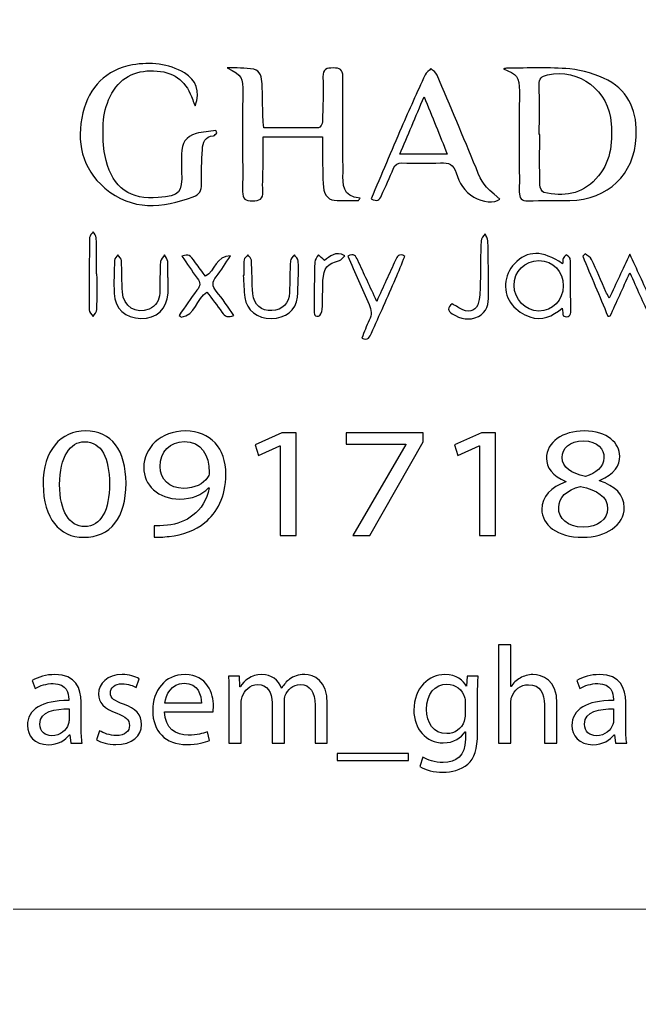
# Model space of a CAD drawing. Header units: millimetres. Extents: x -576 to 618, y 160 to 343.
# Drawn here: x 269.22 to 282.57, y 261.28 to 282.68 of the extents above; entities that cross this region are included whole.
import ezdxf

# ---------------------------------------------------------------- set-up
doc = ezdxf.new("R2010")
doc.units = ezdxf.units.MM
doc.header["$MEASUREMENT"] = 0
doc.layers.add('Layer 1', color=7, linetype='Continuous')

msp = doc.modelspace()

# ---------------------------------------------------------------- linework, layer by layer
at = {"layer": 'Layer 1', "color": 250, "lineweight": 18}
for points in [[(262.3217, 303.3001), (262.3217, 303.3001), (296.1517, 303.3001), (296.1517, 303.3001), (297.7957, 303.3001), (299.1367, 301.9591), (299.1367, 300.3151), (299.1367, 300.3151), (299.1367, 266.4851), (299.1367, 266.4851), (299.1367, 264.8411), (297.7957, 263.5001), (296.1517, 263.5001), (296.1517, 263.5001), (262.3217, 263.5001), (262.3217, 263.5001), (260.6777, 263.5001), (259.3367, 264.8411), (259.3367, 266.4851), (259.3367, 266.4851), (259.3367, 300.3151), (259.3367, 300.3151), (259.3367, 301.9591), (260.6777, 303.3001), (262.3217, 303.3001)], [(262.3217, 263.5001), (262.3217, 263.5001), (296.1517, 263.5001), (296.1517, 263.5001), (297.7957, 263.5001), (299.1367, 262.1591), (299.1367, 260.5151), (299.1367, 260.5151), (299.1367, 226.6851), (299.1367, 226.6851), (299.1367, 225.0411), (297.7957, 223.7001), (296.1517, 223.7001), (296.1517, 223.7001), (262.3217, 223.7001), (262.3217, 223.7001), (260.6777, 223.7001), (259.3367, 225.0411), (259.3367, 226.6851), (259.3367, 226.6851), (259.3367, 260.5151), (259.3367, 260.5151), (259.3367, 262.1591), (260.6777, 263.5001), (262.3217, 263.5001)]]:
    msp.add_open_spline(points, degree=3, knots=[0, 0, 0, 0, 0.125, 0.125, 0.125, 0.25, 0.25, 0.25, 0.375, 0.375, 0.375, 0.5, 0.5, 0.5, 0.625, 0.625, 0.625, 0.75, 0.75, 0.75, 0.875, 0.875, 0.875, 1, 1, 1, 1], dxfattribs=at)
at = {"layer": 'Layer 1', "color": 230}
for points, knots in [([(272.998, 280.8265), (272.9802, 280.87), (272.9593, 280.9121), (272.9449, 280.9566), (272.8239, 281.3286), (272.5755, 281.5452), (272.1805, 281.5773), (271.7618, 281.6116), (271.4192, 281.4771), (271.2039, 281.1002), (270.9911, 280.7283), (270.9954, 280.3196), (271.0305, 279.9099), (271.0383, 279.8203), (271.0613, 279.7317), (271.0822, 279.644), (271.2174, 279.0684), (271.6126, 278.7875), (272.2026, 278.8465), (272.6778, 278.8946), (272.7172, 278.9389), (272.7072, 279.4122), (272.7047, 279.5367), (272.7028, 279.6616), (272.7044, 279.786), (272.7066, 280.0269), (272.7958, 280.1642), (273.0211, 280.2287), (273.158, 280.2678), (273.3044, 280.2733), (273.4463, 280.2939), (273.4529, 280.2768), (273.4594, 280.2602), (273.466, 280.2431), (273.442, 280.2222), (273.4195, 280.1851), (273.3933, 280.1826), (273.2111, 280.1632), (273.1606, 280.0366), (273.153, 279.8852), (273.1406, 279.6365), (273.13, 279.3869), (273.1353, 279.1376), (273.1381, 278.9966), (273.086, 278.9158), (272.958, 278.8674), (272.2912, 278.6141), (271.6332, 278.5564), (271.0526, 279.0524), (270.5524, 279.4802), (270.4298, 280.0547), (270.5812, 280.6756), (270.7172, 281.2321), (271.0716, 281.6081), (271.651, 281.709), (272.0355, 281.776), (272.4198, 281.7408), (272.7689, 281.5352), (273.0223, 281.3853), (273.1153, 281.138), (272.998, 280.8265)], [0, 0, 0, 0, 0.05, 0.05, 0.05, 0.1, 0.1, 0.1, 0.15, 0.15, 0.15, 0.2, 0.2, 0.2, 0.25, 0.25, 0.25, 0.3, 0.3, 0.3, 0.35, 0.35, 0.35, 0.4, 0.4, 0.4, 0.45, 0.45, 0.45, 0.5, 0.5, 0.5, 0.55, 0.55, 0.55, 0.6, 0.6, 0.6, 0.65, 0.65, 0.65, 0.7, 0.7, 0.7, 0.75, 0.75, 0.75, 0.8, 0.8, 0.8, 0.85, 0.85, 0.85, 0.9, 0.9, 0.9, 0.95, 0.95, 0.95, 1, 1, 1, 1]), ([(276.5177, 278.7875), (276.3436, 278.7875), (276.1686, 278.776), (275.996, 278.7913), (275.8466, 278.8043), (275.7627, 278.9345), (275.7542, 279.1517), (275.7436, 279.4234), (275.7455, 279.6958), (275.7427, 279.9682), (275.7421, 280.029), (275.7427, 280.0899), (275.7427, 280.1601), (275.7427, 280.1601), (274.4625, 280.1601), (274.4625, 280.1601), (274.4625, 279.9494), (274.4638, 279.7466), (274.4622, 279.5442), (274.4606, 279.357), (274.4457, 279.1694), (274.4563, 278.9828), (274.4659, 278.8088), (274.3861, 278.7776), (274.2335, 278.7766), (274.0831, 278.7753), (274.0185, 278.8159), (274.0204, 278.976), (274.0254, 279.4746), (274.0191, 279.9738), (274.0185, 280.4727), (274.0185, 280.6771), (274.0229, 280.8811), (274.0232, 281.0852), (274.0238, 281.4611), (274.0176, 281.4702), (273.6865, 281.6478), (273.8784, 281.639), (274.0746, 281.6518), (274.2609, 281.6147), (274.4073, 281.5853), (274.4354, 281.4312), (274.4413, 281.2977), (274.4519, 281.0596), (274.4516, 280.8215), (274.4581, 280.5835), (274.4603, 280.5108), (274.4697, 280.439), (274.4769, 280.3497), (274.8787, 280.3497), (275.2687, 280.347), (275.6584, 280.3554), (275.6884, 280.356), (275.7402, 280.4369), (275.7417, 280.4818), (275.7517, 280.8047), (275.7599, 281.1282), (275.7515, 281.4509), (275.7468, 281.6243), (275.8338, 281.6437), (275.9717, 281.6437), (276.1087, 281.6437), (276.181, 281.611), (276.1801, 281.4533), (276.1767, 280.7673), (276.1839, 280.0811), (276.1842, 279.3947), (276.1842, 279.1342), (276.1567, 278.8621), (276.5561, 278.8384), (276.5433, 278.8212), (276.5306, 278.8047), (276.5177, 278.7875)], [0, 0, 0, 0, 0.0416667, 0.0416667, 0.0416667, 0.0833333, 0.0833333, 0.0833333, 0.125, 0.125, 0.125, 0.1666667, 0.1666667, 0.1666667, 0.2083333, 0.2083333, 0.2083333, 0.25, 0.25, 0.25, 0.2916667, 0.2916667, 0.2916667, 0.3333333, 0.3333333, 0.3333333, 0.375, 0.375, 0.375, 0.4166667, 0.4166667, 0.4166667, 0.4583333, 0.4583333, 0.4583333, 0.5, 0.5, 0.5, 0.5416667, 0.5416667, 0.5416667, 0.5833333, 0.5833333, 0.5833333, 0.625, 0.625, 0.625, 0.6666667, 0.6666667, 0.6666667, 0.7083333, 0.7083333, 0.7083333, 0.75, 0.75, 0.75, 0.7916667, 0.7916667, 0.7916667, 0.8333333, 0.8333333, 0.8333333, 0.875, 0.875, 0.875, 0.9166667, 0.9166667, 0.9166667, 0.9583333, 0.9583333, 0.9583333, 1, 1, 1, 1]), ([(276.7905, 278.8221), (277.0117, 279.3426), (277.226, 279.853), (277.4457, 280.361), (277.6098, 280.7401), (277.779, 281.1173), (277.952, 281.4924), (277.9771, 281.5467), (278.0363, 281.585), (278.0797, 281.6306), (278.124, 281.5844), (278.1864, 281.546), (278.2101, 281.4908), (278.494, 280.8247), (278.7755, 280.1575), (279.0507, 279.4877), (279.1976, 279.1304), (279.1917, 279.128), (279.5636, 278.8147), (279.4529, 278.7208), (279.1923, 278.7429), (279.0039, 278.8574), (278.803, 278.9791), (278.6862, 279.1666), (278.621, 279.3804), (278.5661, 279.561), (278.4632, 279.6063), (278.2859, 279.5965), (278.0092, 279.5816), (277.7308, 279.5894), (277.4532, 279.5944), (277.3611, 279.5959), (277.3099, 279.566), (277.2741, 279.4789), (277.192, 279.2802), (277.0984, 279.0864), (277.0123, 278.8895), (276.9721, 278.7975), (276.919, 278.7492), (276.7905, 278.8221)], [0, 0, 0, 0, 0.0769231, 0.0769231, 0.0769231, 0.1538462, 0.1538462, 0.1538462, 0.2307692, 0.2307692, 0.2307692, 0.3076923, 0.3076923, 0.3076923, 0.3846154, 0.3846154, 0.3846154, 0.4615385, 0.4615385, 0.4615385, 0.5384615, 0.5384615, 0.5384615, 0.6153846, 0.6153846, 0.6153846, 0.6923077, 0.6923077, 0.6923077, 0.7692308, 0.7692308, 0.7692308, 0.8461538, 0.8461538, 0.8461538, 0.9230769, 0.9230769, 0.9230769, 1, 1, 1, 1]), ([(279.6398, 281.6248), (279.6707, 281.6304), (279.7013, 281.641), (279.7318, 281.6407), (280.1793, 281.6386), (280.6292, 281.6635), (281.0725, 281.6217), (281.3521, 281.5951), (281.6442, 281.5097), (281.8916, 281.3774), (282.3652, 281.125), (282.5293, 280.6704), (282.5022, 280.1583), (282.4582, 279.3337), (281.9, 278.8076), (281.0709, 278.7852), (280.7715, 278.7768), (280.471, 278.7876), (280.1711, 278.7786), (280.0277, 278.7745), (279.9833, 278.8348), (279.9836, 278.9686), (279.9852, 279.5518), (279.9808, 280.1349), (279.9799, 280.7178), (279.9799, 280.8594), (279.9893, 281.0008), (279.9873, 281.1424), (279.9833, 281.4466), (279.9312, 281.5134), (279.6398, 281.6248)], [0, 0, 0, 0, 0.1, 0.1, 0.1, 0.2, 0.2, 0.2, 0.3, 0.3, 0.3, 0.4, 0.4, 0.4, 0.5, 0.5, 0.5, 0.6, 0.6, 0.6, 0.7, 0.7, 0.7, 0.8, 0.8, 0.8, 0.9, 0.9, 0.9, 1, 1, 1, 1]), ([(280.4142, 280.2117), (280.4142, 280.2117), (280.4227, 280.2117), (280.4227, 280.2117), (280.4227, 279.8494), (280.4188, 279.4869), (280.4267, 279.1246), (280.4282, 279.0663), (280.4723, 278.968), (280.5131, 278.958), (280.9362, 278.8569), (281.3262, 278.9181), (281.6358, 279.2498), (281.9509, 279.587), (281.9958, 280.0073), (281.9642, 280.4407), (281.9115, 281.1646), (281.28, 281.6413), (280.5887, 281.495), (280.4607, 281.4681), (280.4082, 281.4176), (280.4114, 281.2819), (280.4202, 280.9252), (280.4142, 280.5686), (280.4142, 280.2117)], [0, 0, 0, 0, 0.125, 0.125, 0.125, 0.25, 0.25, 0.25, 0.375, 0.375, 0.375, 0.5, 0.5, 0.5, 0.625, 0.625, 0.625, 0.75, 0.75, 0.75, 0.875, 0.875, 0.875, 1, 1, 1, 1]), ([(277.9324, 281.0237), (277.7455, 280.5825), (277.5786, 280.1879), (277.4073, 279.7828), (277.4073, 279.7828), (278.4313, 279.7828), (278.4313, 279.7828), (278.2663, 280.1931), (278.1093, 280.5838), (277.9324, 281.0237)], [0, 0, 0, 0, 0.3333333, 0.3333333, 0.3333333, 0.6666667, 0.6666667, 0.6666667, 1, 1, 1, 1]), ([(270.8829, 277.1994), (270.8829, 276.9452), (270.8876, 276.6905), (270.8791, 276.4365), (270.8773, 276.3835), (270.8277, 276.3321), (270.7999, 276.2799), (270.7696, 276.3286), (270.7138, 276.3773), (270.7135, 276.4263), (270.711, 276.946), (270.7153, 277.4662), (270.7247, 277.986), (270.7253, 278.0278), (270.7743, 278.069), (270.8011, 278.1101), (270.8242, 278.0665), (270.8664, 278.0235), (270.8676, 277.9794), (270.8738, 277.7196), (270.8705, 277.4593), (270.8705, 277.1994), (270.8705, 277.1994), (270.8829, 277.1994), (270.8829, 277.1994)], [0, 0, 0, 0, 0.125, 0.125, 0.125, 0.25, 0.25, 0.25, 0.375, 0.375, 0.375, 0.5, 0.5, 0.5, 0.625, 0.625, 0.625, 0.75, 0.75, 0.75, 0.875, 0.875, 0.875, 1, 1, 1, 1]), ([(278.5364, 276.5547), (278.6209, 276.5075), (278.6917, 276.4595), (278.7688, 276.4264), (278.9261, 276.3588), (279.0727, 276.4258), (279.1073, 276.5943), (279.1354, 276.7309), (279.1376, 276.8739), (279.1414, 277.0149), (279.1495, 277.3144), (279.1473, 277.6142), (279.1595, 277.9138), (279.1616, 277.9656), (279.2153, 278.0159), (279.2453, 278.0664), (279.2671, 278.0161), (279.3067, 277.9659), (279.308, 277.9154), (279.3164, 277.525), (279.317, 277.1347), (279.3213, 276.744), (279.3236, 276.5534), (279.2876, 276.3768), (279.1008, 276.2826), (278.9051, 276.1844), (278.7167, 276.2308), (278.5379, 276.3413), (278.4319, 276.4071), (278.4281, 276.4742), (278.5364, 276.5547)], [0, 0, 0, 0, 0.1, 0.1, 0.1, 0.2, 0.2, 0.2, 0.3, 0.3, 0.3, 0.4, 0.4, 0.4, 0.5, 0.5, 0.5, 0.6, 0.6, 0.6, 0.7, 0.7, 0.7, 0.8, 0.8, 0.8, 0.9, 0.9, 0.9, 1, 1, 1, 1]), ([(272.4159, 277.1272), (272.4159, 277.0142), (272.4218, 276.9004), (272.4149, 276.7881), (272.394, 276.4458), (272.1675, 276.2361), (271.8296, 276.2398), (271.496, 276.2439), (271.2667, 276.4508), (271.2526, 276.7815), (271.2424, 277.0183), (271.2526, 277.2564), (271.262, 277.4939), (271.2636, 277.5338), (271.3051, 277.5721), (271.3285, 277.6111), (271.3572, 277.5705), (271.4084, 277.5313), (271.4105, 277.4892), (271.4231, 277.2636), (271.4146, 277.0364), (271.4296, 276.8108), (271.4505, 276.4973), (271.7291, 276.3235), (272.0043, 276.4433), (272.1541, 276.5085), (272.2305, 276.6261), (272.2343, 276.7883), (272.2402, 277.0149), (272.238, 277.2411), (272.2521, 277.467), (272.2549, 277.5176), (272.3098, 277.565), (272.341, 277.6142), (272.364, 277.5646), (272.4028, 277.517), (272.4071, 277.4661), (272.4175, 277.354), (272.4102, 277.2402), (272.4102, 277.1272), (272.4102, 277.1272), (272.4159, 277.1272), (272.4159, 277.1272)], [0, 0, 0, 0, 0.0714286, 0.0714286, 0.0714286, 0.1428571, 0.1428571, 0.1428571, 0.2142857, 0.2142857, 0.2142857, 0.2857143, 0.2857143, 0.2857143, 0.3571429, 0.3571429, 0.3571429, 0.4285714, 0.4285714, 0.4285714, 0.5, 0.5, 0.5, 0.5714286, 0.5714286, 0.5714286, 0.6428571, 0.6428571, 0.6428571, 0.7142857, 0.7142857, 0.7142857, 0.7857143, 0.7857143, 0.7857143, 0.8571429, 0.8571429, 0.8571429, 0.9285714, 0.9285714, 0.9285714, 1, 1, 1, 1]), ([(273.8351, 276.3048), (273.7138, 276.2524), (273.6401, 276.2817), (273.5749, 276.375), (273.4716, 276.5229), (273.3593, 276.6646), (273.251, 276.8087), (273.0233, 276.6696), (273.0068, 276.3058), (272.6945, 276.2693), (272.68, 276.2814), (272.6657, 276.2936), (272.6517, 276.3054), (272.7793, 276.4868), (272.9004, 276.6733), (273.037, 276.8471), (273.1122, 276.9432), (273.1187, 277.0143), (273.0429, 277.1123), (272.9265, 277.263), (272.8236, 277.4246), (272.7122, 277.5853), (272.872, 277.6284), (272.8716, 277.628), (273.0058, 277.4415), (273.0773, 277.3417), (273.1512, 277.2437), (273.2204, 277.1497), (273.4352, 277.2745), (273.4501, 277.5882), (273.7593, 277.59), (273.6576, 277.4393), (273.5631, 277.2827), (273.4514, 277.1397), (273.364, 277.0278), (273.3628, 276.9416), (273.453, 276.8303), (273.5871, 276.6643), (273.705, 276.4855), (273.8351, 276.3048)], [0, 0, 0, 0, 0.0769231, 0.0769231, 0.0769231, 0.1538462, 0.1538462, 0.1538462, 0.2307692, 0.2307692, 0.2307692, 0.3076923, 0.3076923, 0.3076923, 0.3846154, 0.3846154, 0.3846154, 0.4615385, 0.4615385, 0.4615385, 0.5384615, 0.5384615, 0.5384615, 0.6153846, 0.6153846, 0.6153846, 0.6923077, 0.6923077, 0.6923077, 0.7692308, 0.7692308, 0.7692308, 0.8461538, 0.8461538, 0.8461538, 0.9230769, 0.9230769, 0.9230769, 1, 1, 1, 1]), ([(274.0498, 277.1662), (274.0498, 277.2795), (274.043, 277.3937), (274.0539, 277.506), (274.0573, 277.5428), (274.1078, 277.5752), (274.1366, 277.6096), (274.1618, 277.5734), (274.2068, 277.5382), (274.2093, 277.5004), (274.2242, 277.2576), (274.2215, 277.0133), (274.2411, 276.7706), (274.2601, 276.5357), (274.4267, 276.3971), (274.6504, 276.4087), (274.8801, 276.4202), (275.0208, 276.5628), (275.0305, 276.8014), (275.0392, 277.028), (275.0376, 277.2548), (275.0517, 277.481), (275.0545, 277.5272), (275.1069, 277.5703), (275.1362, 277.6146), (275.1659, 277.5687), (275.2208, 277.5225), (275.2211, 277.4761), (275.2226, 277.2162), (275.2245, 276.9547), (275.2005, 276.6964), (275.1743, 276.4158), (274.9428, 276.2402), (274.6386, 276.2405), (274.3303, 276.2408), (274.1091, 276.4121), (274.0704, 276.6923), (274.0492, 276.8486), (274.0445, 277.0074), (274.0326, 277.1653), (274.0383, 277.1656), (274.0439, 277.1659), (274.0498, 277.1662)], [0, 0, 0, 0, 0.0714286, 0.0714286, 0.0714286, 0.1428571, 0.1428571, 0.1428571, 0.2142857, 0.2142857, 0.2142857, 0.2857143, 0.2857143, 0.2857143, 0.3571429, 0.3571429, 0.3571429, 0.4285714, 0.4285714, 0.4285714, 0.5, 0.5, 0.5, 0.5714286, 0.5714286, 0.5714286, 0.6428571, 0.6428571, 0.6428571, 0.7142857, 0.7142857, 0.7142857, 0.7857143, 0.7857143, 0.7857143, 0.8571429, 0.8571429, 0.8571429, 0.9285714, 0.9285714, 0.9285714, 1, 1, 1, 1]), ([(275.7844, 277.4925), (275.9015, 277.5736), (276.0154, 277.7078), (276.2235, 277.5912), (276.1798, 277.5522), (276.1492, 277.5025), (276.1083, 277.4917), (275.8503, 277.4223), (275.7658, 277.3316), (275.7523, 277.0623), (275.7417, 276.8535), (275.7501, 276.6439), (275.7383, 276.4352), (275.7352, 276.3824), (275.6925, 276.2931), (275.6574, 276.2882), (275.5395, 276.2701), (275.5655, 276.3746), (275.5655, 276.4408), (275.5648, 276.7802), (275.5651, 277.1194), (275.5745, 277.4582), (275.5761, 277.5113), (275.6257, 277.5628), (275.6531, 277.6149), (275.6927, 277.5781), (275.7321, 277.5413), (275.7844, 277.4925)], [0, 0, 0, 0, 0.1111111, 0.1111111, 0.1111111, 0.2222222, 0.2222222, 0.2222222, 0.3333333, 0.3333333, 0.3333333, 0.4444444, 0.4444444, 0.4444444, 0.5555556, 0.5555556, 0.5555556, 0.6666667, 0.6666667, 0.6666667, 0.7777778, 0.7777778, 0.7777778, 0.8888889, 0.8888889, 0.8888889, 1, 1, 1, 1]), ([(277.5153, 277.58), (277.4498, 277.4187), (277.3877, 277.2567), (277.3181, 277.0976), (277.1455, 276.7042), (276.9702, 276.312), (276.7948, 275.9198), (276.7605, 275.8431), (276.7281, 275.756), (276.5892, 275.8184), (276.6426, 275.9482), (276.69, 276.0786), (276.7499, 276.2037), (276.8058, 276.3201), (276.802, 276.4231), (276.7474, 276.5419), (276.5892, 276.8846), (276.4432, 277.2328), (276.2904, 277.5835), (276.4176, 277.6558), (276.4617, 277.585), (276.5022, 277.4961), (276.6329, 277.2097), (276.7658, 276.9242), (276.9116, 276.6091), (277.0544, 276.9242), (277.1839, 277.2106), (277.3144, 277.4964), (277.3503, 277.5744), (277.3849, 277.6596), (277.5153, 277.58)], [0, 0, 0, 0, 0.1, 0.1, 0.1, 0.2, 0.2, 0.2, 0.3, 0.3, 0.3, 0.4, 0.4, 0.4, 0.5, 0.5, 0.5, 0.6, 0.6, 0.6, 0.7, 0.7, 0.7, 0.8, 0.8, 0.8, 0.9, 0.9, 0.9, 1, 1, 1, 1]), ([(280.9155, 277.4208), (280.9202, 277.472), (280.9158, 277.5088), (280.9286, 277.5372), (280.942, 277.5668), (280.9722, 277.5884), (280.9957, 277.6137), (281.0241, 277.5866), (281.0731, 277.5619), (281.078, 277.5307), (281.0915, 277.4473), (281.0874, 277.3616), (281.088, 277.2764), (281.0896, 276.9881), (281.089, 276.6995), (281.0927, 276.4109), (281.0939, 276.2979), (281.0527, 276.252), (280.9301, 276.2948), (280.923, 276.3404), (280.9155, 276.3894), (280.9042, 276.4621), (280.6959, 276.2845), (280.4649, 276.1819), (280.211, 276.2726), (280.0696, 276.3232), (279.9274, 276.4199), (279.8297, 276.5342), (279.6166, 276.7837), (279.6515, 277.1843), (279.878, 277.4205), (280.1573, 277.7126), (280.4786, 277.7169), (280.9155, 277.4208)], [0, 0, 0, 0, 0.0909091, 0.0909091, 0.0909091, 0.1818182, 0.1818182, 0.1818182, 0.2727273, 0.2727273, 0.2727273, 0.3636364, 0.3636364, 0.3636364, 0.4545455, 0.4545455, 0.4545455, 0.5454545, 0.5454545, 0.5454545, 0.6363636, 0.6363636, 0.6363636, 0.7272727, 0.7272727, 0.7272727, 0.8181818, 0.8181818, 0.8181818, 0.9090909, 0.9090909, 0.9090909, 1, 1, 1, 1]), ([(282.3643, 277.2238), (282.2117, 276.8875), (282.0766, 276.5908), (281.9418, 276.294), (281.9256, 276.2924), (281.909, 276.2912), (281.8925, 276.29), (281.7116, 276.7218), (281.5302, 277.1533), (281.349, 277.5851), (281.368, 277.6004), (281.3864, 277.616), (281.4052, 277.6317), (281.4507, 277.5927), (281.5153, 277.5627), (281.539, 277.5131), (281.6491, 277.2831), (281.7475, 277.0482), (281.8507, 276.8151), (281.8685, 276.7754), (281.8909, 276.738), (281.9225, 276.6784), (282.0694, 276.9945), (282.2068, 277.2903), (282.3634, 277.6266), (282.5191, 277.2925), (282.6576, 276.9945), (282.8099, 276.6675), (282.9424, 276.9633), (283.0585, 277.2322), (283.1846, 277.4965), (283.211, 277.5521), (283.2757, 277.5889), (283.3225, 277.6344), (283.3446, 277.6191), (283.3664, 277.6035), (283.388, 277.588), (283.2045, 277.1561), (283.0208, 276.7243), (282.8373, 276.2931), (282.8205, 276.2922), (282.8033, 276.2912), (282.7868, 276.2906), (282.651, 276.5901), (282.5153, 276.8896), (282.3643, 277.2238)], [0, 0, 0, 0, 0.0666667, 0.0666667, 0.0666667, 0.1333333, 0.1333333, 0.1333333, 0.2, 0.2, 0.2, 0.2666667, 0.2666667, 0.2666667, 0.3333333, 0.3333333, 0.3333333, 0.4, 0.4, 0.4, 0.4666667, 0.4666667, 0.4666667, 0.5333333, 0.5333333, 0.5333333, 0.6, 0.6, 0.6, 0.6666667, 0.6666667, 0.6666667, 0.7333333, 0.7333333, 0.7333333, 0.8, 0.8, 0.8, 0.8666667, 0.8666667, 0.8666667, 0.9333333, 0.9333333, 0.9333333, 1, 1, 1, 1]), ([(280.4066, 277.4898), (280.1071, 277.4917), (279.8696, 277.2539), (279.8696, 276.9519), (279.87, 276.658), (280.1186, 276.4003), (280.4012, 276.4009), (280.7018, 276.4015), (280.9277, 276.6339), (280.9301, 276.9453), (280.9326, 277.2549), (280.7083, 277.4879), (280.4066, 277.4898)], [0, 0, 0, 0, 0.25, 0.25, 0.25, 0.5, 0.5, 0.5, 0.75, 0.75, 0.75, 1, 1, 1, 1]), ([(271.5079, 272.6904), (271.5079, 271.9363), (271.1759, 271.5197), (270.5924, 271.5197), (270.078, 271.5197), (269.7295, 271.9259), (269.7213, 272.6601), (269.7213, 273.4039), (270.1023, 273.8136), (270.6371, 273.8136), (271.1922, 273.8136), (271.5079, 273.3971), (271.5079, 272.6904)], [0, 0, 0, 0, 0.25, 0.25, 0.25, 0.5, 0.5, 0.5, 0.75, 0.75, 0.75, 1, 1, 1, 1]), ([(272.1126, 271.769), (272.1897, 271.7621), (272.2789, 271.769), (272.4003, 271.779), (272.6068, 271.8034), (272.8015, 271.8748), (272.9513, 271.9943), (273.1258, 272.1275), (273.2512, 272.3219), (273.2998, 272.5846), (273.2998, 272.5846), (273.2877, 272.5846), (273.2877, 272.5846), (273.1419, 272.4345), (272.9314, 272.3459), (272.6677, 272.3459), (272.1937, 272.3459), (271.8898, 272.6464), (271.8898, 273.0251), (271.8898, 273.4448), (272.2505, 273.8136), (272.7894, 273.8136), (273.3282, 273.8136), (273.6605, 273.4448), (273.6605, 272.8785), (273.6605, 272.3902), (273.4658, 272.0489), (273.2066, 271.8373), (273.0041, 271.6701), (272.7245, 271.5677), (272.4408, 271.5403), (272.3114, 271.5232), (272.1978, 271.5197), (272.1126, 271.5232), (272.1126, 271.5232), (272.1126, 271.769), (272.1126, 271.769)], [0, 0, 0, 0, 0.0833333, 0.0833333, 0.0833333, 0.1666667, 0.1666667, 0.1666667, 0.25, 0.25, 0.25, 0.3333333, 0.3333333, 0.3333333, 0.4166667, 0.4166667, 0.4166667, 0.5, 0.5, 0.5, 0.5833333, 0.5833333, 0.5833333, 0.6666667, 0.6666667, 0.6666667, 0.75, 0.75, 0.75, 0.8333333, 0.8333333, 0.8333333, 0.9166667, 0.9166667, 0.9166667, 1, 1, 1, 1]), ([(274.8281, 273.4961), (274.8281, 273.4961), (274.82, 273.4961), (274.82, 273.4961), (274.82, 273.4961), (274.3623, 273.288), (274.3623, 273.288), (274.3623, 273.288), (274.2933, 273.5167), (274.2933, 273.5167), (274.2933, 273.5167), (274.8686, 273.776), (274.8686, 273.776), (274.8686, 273.776), (275.1725, 273.776), (275.1725, 273.776), (275.1725, 273.776), (275.1725, 271.5573), (275.1725, 271.5573), (275.1725, 271.5573), (274.8281, 271.5573), (274.8281, 271.5573), (274.8281, 271.5573), (274.8281, 273.4961), (274.8281, 273.4961)], [0, 0, 0, 0, 0.125, 0.125, 0.125, 0.25, 0.25, 0.25, 0.375, 0.375, 0.375, 0.5, 0.5, 0.5, 0.625, 0.625, 0.625, 0.75, 0.75, 0.75, 0.875, 0.875, 0.875, 1, 1, 1, 1]), ([(277.9124, 273.7761), (277.9124, 273.7761), (277.9124, 273.578), (277.9124, 273.578), (277.9124, 273.578), (276.7657, 271.5574), (276.7657, 271.5574), (276.7657, 271.5574), (276.3972, 271.5574), (276.3972, 271.5574), (276.3972, 271.5574), (277.5397, 273.5203), (277.5397, 273.5203), (277.5397, 273.5203), (277.5397, 273.5269), (277.5397, 273.5269), (277.5397, 273.5269), (276.2512, 273.5269), (276.2512, 273.5269), (276.2512, 273.5269), (276.2512, 273.7761), (276.2512, 273.7761), (276.2512, 273.7761), (277.9124, 273.7761), (277.9124, 273.7761)], [0, 0, 0, 0, 0.125, 0.125, 0.125, 0.25, 0.25, 0.25, 0.375, 0.375, 0.375, 0.5, 0.5, 0.5, 0.625, 0.625, 0.625, 0.75, 0.75, 0.75, 0.875, 0.875, 0.875, 1, 1, 1, 1]), ([(279.1246, 273.4961), (279.1246, 273.4961), (279.1164, 273.4961), (279.1164, 273.4961), (279.1164, 273.4961), (278.6587, 273.288), (278.6587, 273.288), (278.6587, 273.288), (278.5899, 273.5167), (278.5899, 273.5167), (278.5899, 273.5167), (279.1652, 273.776), (279.1652, 273.776), (279.1652, 273.776), (279.4691, 273.776), (279.4691, 273.776), (279.4691, 273.776), (279.4691, 271.5573), (279.4691, 271.5573), (279.4691, 271.5573), (279.1246, 271.5573), (279.1246, 271.5573), (279.1246, 271.5573), (279.1246, 273.4961), (279.1246, 273.4961)], [0, 0, 0, 0, 0.125, 0.125, 0.125, 0.25, 0.25, 0.25, 0.375, 0.375, 0.375, 0.5, 0.5, 0.5, 0.625, 0.625, 0.625, 0.75, 0.75, 0.75, 0.875, 0.875, 0.875, 1, 1, 1, 1]), ([(280.4668, 272.1206), (280.4668, 272.4004), (280.6652, 272.5986), (280.9891, 272.7147), (280.9891, 272.7147), (280.9854, 272.7246), (280.9854, 272.7246), (280.6936, 272.8407), (280.5679, 273.0319), (280.5679, 273.2232), (280.5679, 273.5749), (280.9205, 273.8135), (281.3822, 273.8135), (281.8927, 273.8135), (282.1479, 273.5439), (282.1479, 273.2676), (282.1479, 273.08), (282.0387, 272.8785), (281.7145, 272.7486), (281.7145, 272.7486), (281.7145, 272.7384), (281.7145, 272.7384), (282.0425, 272.6292), (282.2453, 272.4345), (282.2453, 272.1649), (282.2453, 271.7792), (281.8525, 271.52), (281.3501, 271.52), (280.7988, 271.52), (280.4668, 271.7961), (280.4668, 272.1206)], [0, 0, 0, 0, 0.1, 0.1, 0.1, 0.2, 0.2, 0.2, 0.3, 0.3, 0.3, 0.4, 0.4, 0.4, 0.5, 0.5, 0.5, 0.6, 0.6, 0.6, 0.7, 0.7, 0.7, 0.8, 0.8, 0.8, 0.9, 0.9, 0.9, 1, 1, 1, 1]), ([(270.078, 272.6564), (270.078, 272.0795), (270.2885, 271.7521), (270.6128, 271.7521), (270.9772, 271.7521), (271.1516, 272.1103), (271.1516, 272.6769), (271.1516, 273.223), (270.9856, 273.5814), (270.6168, 273.5814), (270.3048, 273.5814), (270.078, 273.2607), (270.078, 272.6564)], [0, 0, 0, 0, 0.25, 0.25, 0.25, 0.5, 0.5, 0.5, 0.75, 0.75, 0.75, 1, 1, 1, 1]), ([(272.2425, 273.0457), (272.2425, 272.769), (272.4408, 272.5746), (272.7488, 272.5746), (272.9879, 272.5746), (273.1744, 272.6736), (273.2674, 272.8064), (273.2877, 272.8339), (273.2998, 272.8682), (273.2998, 272.916), (273.2998, 273.2947), (273.1339, 273.5852), (272.761, 273.5852), (272.4571, 273.5852), (272.2425, 273.3596), (272.2425, 273.0457)], [0, 0, 0, 0, 0.2, 0.2, 0.2, 0.4, 0.4, 0.4, 0.6, 0.6, 0.6, 0.8, 0.8, 0.8, 1, 1, 1, 1]), ([(280.9043, 273.2435), (280.9043, 273.0217), (281.103, 272.9022), (281.4065, 272.8342), (281.6334, 272.8991), (281.8078, 273.0354), (281.8078, 273.2369), (281.8078, 273.4145), (281.682, 273.5986), (281.3622, 273.5986), (281.0665, 273.5986), (280.9043, 273.4348), (280.9043, 273.2435)], [0, 0, 0, 0, 0.25, 0.25, 0.25, 0.5, 0.5, 0.5, 0.75, 0.75, 0.75, 1, 1, 1, 1]), ([(281.8848, 272.134), (281.8848, 272.4039), (281.6621, 272.5336), (281.3052, 272.6189), (280.9975, 272.544), (280.8316, 272.3733), (280.8316, 272.1615), (280.8194, 271.9365), (281.0219, 271.7383), (281.3579, 271.7383), (281.678, 271.7383), (281.8848, 271.9056), (281.8848, 272.134)], [0, 0, 0, 0, 0.25, 0.25, 0.25, 0.5, 0.5, 0.5, 0.75, 0.75, 0.75, 1, 1, 1, 1]), ([(279.5321, 269.2023), (279.5321, 269.2023), (279.802, 269.2023), (279.802, 269.2023), (279.802, 269.2023), (279.802, 268.299), (279.802, 268.299), (279.802, 268.299), (279.8082, 268.299), (279.8082, 268.299), (279.851, 268.3742), (279.9184, 268.4401), (280.0014, 268.4847), (280.0809, 268.5296), (280.1758, 268.5592), (280.2772, 268.5592), (280.4762, 268.5592), (280.7954, 268.4401), (280.7954, 267.9405), (280.7954, 267.9405), (280.7954, 267.0794), (280.7954, 267.0794), (280.7954, 267.0794), (280.5256, 267.0794), (280.5256, 267.0794), (280.5256, 267.0794), (280.5256, 267.9106), (280.5256, 267.9106), (280.5256, 268.1436), (280.4366, 268.3411), (280.182, 268.3411), (280.0073, 268.3411), (279.8694, 268.2214), (279.8204, 268.0778), (279.8051, 268.0423), (279.802, 268.0032), (279.802, 267.9524), (279.802, 267.9524), (279.802, 267.0794), (279.802, 267.0794), (279.802, 267.0794), (279.5321, 267.0794), (279.5321, 267.0794), (279.5321, 267.0794), (279.5321, 269.2023), (279.5321, 269.2023)], [0, 0, 0, 0, 0.0666667, 0.0666667, 0.0666667, 0.1333333, 0.1333333, 0.1333333, 0.2, 0.2, 0.2, 0.2666667, 0.2666667, 0.2666667, 0.3333333, 0.3333333, 0.3333333, 0.4, 0.4, 0.4, 0.4666667, 0.4666667, 0.4666667, 0.5333333, 0.5333333, 0.5333333, 0.6, 0.6, 0.6, 0.6666667, 0.6666667, 0.6666667, 0.7333333, 0.7333333, 0.7333333, 0.8, 0.8, 0.8, 0.8666667, 0.8666667, 0.8666667, 0.9333333, 0.9333333, 0.9333333, 1, 1, 1, 1]), ([(270.32, 267.0794), (270.32, 267.0794), (270.2985, 267.262), (270.2985, 267.262), (270.2985, 267.262), (270.2891, 267.262), (270.2891, 267.262), (270.2064, 267.1484), (270.047, 267.0465), (269.8355, 267.0465), (269.535, 267.0465), (269.3818, 267.2526), (269.3818, 267.4621), (269.3818, 267.8118), (269.7007, 268.0033), (270.2738, 268.0002), (270.2738, 268.0002), (270.2738, 268.0302), (270.2738, 268.0302), (270.2738, 268.1497), (270.2401, 268.365), (269.9366, 268.365), (269.7986, 268.365), (269.6548, 268.3232), (269.5503, 268.2573), (269.5503, 268.2573), (269.4891, 268.4308), (269.4891, 268.4308), (269.6117, 268.5085), (269.7896, 268.5594), (269.9765, 268.5594), (270.4301, 268.5594), (270.5406, 268.2573), (270.5406, 267.9675), (270.5406, 267.9675), (270.5406, 267.4261), (270.5406, 267.4261), (270.5406, 267.3007), (270.5469, 267.1781), (270.5653, 267.0794), (270.5653, 267.0794), (270.32, 267.0794), (270.32, 267.0794)], [0, 0, 0, 0, 0.0714286, 0.0714286, 0.0714286, 0.1428571, 0.1428571, 0.1428571, 0.2142857, 0.2142857, 0.2142857, 0.2857143, 0.2857143, 0.2857143, 0.3571429, 0.3571429, 0.3571429, 0.4285714, 0.4285714, 0.4285714, 0.5, 0.5, 0.5, 0.5714286, 0.5714286, 0.5714286, 0.6428571, 0.6428571, 0.6428571, 0.7142857, 0.7142857, 0.7142857, 0.7857143, 0.7857143, 0.7857143, 0.8571429, 0.8571429, 0.8571429, 0.9285714, 0.9285714, 0.9285714, 1, 1, 1, 1]), ([(270.9395, 267.3485), (271.0191, 267.2976), (271.1605, 267.244), (271.2953, 267.244), (271.4915, 267.244), (271.5832, 267.3397), (271.5832, 267.459), (271.5832, 267.5847), (271.5068, 267.6536), (271.3075, 267.7251), (271.0406, 267.818), (270.915, 267.9616), (270.915, 268.1351), (270.915, 268.3682), (271.108, 268.5594), (271.427, 268.5594), (271.5773, 268.5594), (271.709, 268.5176), (271.7917, 268.4699), (271.7917, 268.4699), (271.7246, 268.2783), (271.7246, 268.2783), (271.6662, 268.3145), (271.5589, 268.3622), (271.4207, 268.3622), (271.2616, 268.3622), (271.1727, 268.2724), (271.1727, 268.1647), (271.1727, 268.0449), (271.2616, 267.9916), (271.4547, 267.9195), (271.7121, 267.8237), (271.8438, 267.6983), (271.8438, 267.4833), (271.8438, 267.229), (271.6416, 267.0496), (271.289, 267.0496), (271.1264, 267.0496), (270.9764, 267.0883), (270.8722, 267.1482), (270.8722, 267.1482), (270.9395, 267.3485), (270.9395, 267.3485)], [0, 0, 0, 0, 0.0714286, 0.0714286, 0.0714286, 0.1428571, 0.1428571, 0.1428571, 0.2142857, 0.2142857, 0.2142857, 0.2857143, 0.2857143, 0.2857143, 0.3571429, 0.3571429, 0.3571429, 0.4285714, 0.4285714, 0.4285714, 0.5, 0.5, 0.5, 0.5714286, 0.5714286, 0.5714286, 0.6428571, 0.6428571, 0.6428571, 0.7142857, 0.7142857, 0.7142857, 0.7857143, 0.7857143, 0.7857143, 0.8571429, 0.8571429, 0.8571429, 0.9285714, 0.9285714, 0.9285714, 1, 1, 1, 1]), ([(272.341, 267.7552), (272.3469, 267.3994), (272.5799, 267.2528), (272.8499, 267.2528), (273.0429, 267.2528), (273.1597, 267.2859), (273.2608, 267.3274), (273.2608, 267.3274), (273.3069, 267.1392), (273.3069, 267.1392), (273.2118, 267.0974), (273.0492, 267.0496), (272.8133, 267.0496), (272.3563, 267.0496), (272.0836, 267.3423), (272.0836, 267.7791), (272.0836, 268.2157), (272.3469, 268.5595), (272.7793, 268.5595), (273.2639, 268.5595), (273.3925, 268.1439), (273.3925, 267.8777), (273.3925, 267.8238), (273.3865, 267.782), (273.3834, 267.7552), (273.3834, 267.7552), (272.341, 267.7552), (272.341, 267.7552)], [0, 0, 0, 0, 0.1111111, 0.1111111, 0.1111111, 0.2222222, 0.2222222, 0.2222222, 0.3333333, 0.3333333, 0.3333333, 0.4444444, 0.4444444, 0.4444444, 0.5555556, 0.5555556, 0.5555556, 0.6666667, 0.6666667, 0.6666667, 0.7777778, 0.7777778, 0.7777778, 0.8888889, 0.8888889, 0.8888889, 1, 1, 1, 1]), ([(273.727, 268.1349), (273.727, 268.2844), (273.7239, 268.407), (273.7148, 268.5265), (273.7148, 268.5265), (273.9506, 268.5265), (273.9506, 268.5265), (273.9506, 268.5265), (273.9632, 268.2934), (273.9632, 268.2934), (273.9632, 268.2934), (273.9722, 268.2934), (273.9722, 268.2934), (274.0552, 268.4307), (274.1932, 268.5593), (274.4383, 268.5593), (274.6405, 268.5593), (274.794, 268.4401), (274.8583, 268.2694), (274.8583, 268.2694), (274.8645, 268.2694), (274.8645, 268.2694), (274.9104, 268.35), (274.9688, 268.4129), (275.0299, 268.4579), (275.1188, 268.5234), (275.2172, 268.5593), (275.3581, 268.5593), (275.5544, 268.5593), (275.8456, 268.4338), (275.8456, 267.9318), (275.8456, 267.9318), (275.8456, 267.0794), (275.8456, 267.0794), (275.8456, 267.0794), (275.5819, 267.0794), (275.5819, 267.0794), (275.5819, 267.0794), (275.5819, 267.8987), (275.5819, 267.8987), (275.5819, 268.1768), (275.4776, 268.3443), (275.2602, 268.3443), (275.1067, 268.3443), (274.9872, 268.2336), (274.9413, 268.105), (274.9288, 268.0691), (274.9198, 268.0214), (274.9198, 267.9733), (274.9198, 267.9733), (274.9198, 267.0794), (274.9198, 267.0794), (274.9198, 267.0794), (274.6562, 267.0794), (274.6562, 267.0794), (274.6562, 267.0794), (274.6562, 267.9465), (274.6562, 267.9465), (274.6562, 268.1768), (274.5519, 268.3443), (274.3463, 268.3443), (274.1775, 268.3443), (274.0552, 268.2126), (274.0121, 268.081), (273.9969, 268.0423), (273.9906, 267.9973), (273.9906, 267.9524), (273.9906, 267.9524), (273.9906, 267.0794), (273.9906, 267.0794), (273.9906, 267.0794), (273.727, 267.0794), (273.727, 267.0794), (273.727, 267.0794), (273.727, 268.1349), (273.727, 268.1349)], [0, 0, 0, 0, 0.04, 0.04, 0.04, 0.08, 0.08, 0.08, 0.12, 0.12, 0.12, 0.16, 0.16, 0.16, 0.2, 0.2, 0.2, 0.24, 0.24, 0.24, 0.28, 0.28, 0.28, 0.32, 0.32, 0.32, 0.36, 0.36, 0.36, 0.4, 0.4, 0.4, 0.44, 0.44, 0.44, 0.48, 0.48, 0.48, 0.52, 0.52, 0.52, 0.56, 0.56, 0.56, 0.6, 0.6, 0.6, 0.64, 0.64, 0.64, 0.68, 0.68, 0.68, 0.72, 0.72, 0.72, 0.76, 0.76, 0.76, 0.8, 0.8, 0.8, 0.84, 0.84, 0.84, 0.88, 0.88, 0.88, 0.92, 0.92, 0.92, 0.96, 0.96, 0.96, 1, 1, 1, 1]), ([(279.0964, 268.5265), (279.0905, 268.4219), (279.0842, 268.3052), (279.0842, 268.1289), (279.0842, 268.1289), (279.0842, 267.2887), (279.0842, 267.2887), (279.0842, 266.957), (279.0168, 266.7533), (278.8727, 266.6278), (278.7285, 266.4965), (278.5201, 266.4544), (278.3329, 266.4544), (278.155, 266.4544), (277.9591, 266.4965), (277.8393, 266.5742), (277.8393, 266.5742), (277.907, 266.7745), (277.907, 266.7745), (278.0049, 266.7146), (278.1582, 266.6609), (278.3423, 266.6609), (278.618, 266.6609), (278.8206, 266.8013), (278.8206, 267.1664), (278.8206, 267.1664), (278.8206, 267.3274), (278.8206, 267.3274), (278.8206, 267.3274), (278.8143, 267.3274), (278.8143, 267.3274), (278.7317, 267.1932), (278.5722, 267.0855), (278.3423, 267.0855), (277.9741, 267.0855), (277.7108, 267.3904), (277.7108, 267.7911), (277.7108, 268.2815), (278.0386, 268.5595), (278.3791, 268.5595), (278.6365, 268.5595), (278.7775, 268.4279), (278.8421, 268.3084), (278.8421, 268.3084), (278.848, 268.3084), (278.848, 268.3084), (278.848, 268.3084), (278.8605, 268.5265), (278.8605, 268.5265), (278.8605, 268.5265), (279.0964, 268.5265), (279.0964, 268.5265)], [0, 0, 0, 0, 0.0588235, 0.0588235, 0.0588235, 0.1176471, 0.1176471, 0.1176471, 0.1764706, 0.1764706, 0.1764706, 0.2352941, 0.2352941, 0.2352941, 0.2941176, 0.2941176, 0.2941176, 0.3529412, 0.3529412, 0.3529412, 0.4117647, 0.4117647, 0.4117647, 0.4705882, 0.4705882, 0.4705882, 0.5294118, 0.5294118, 0.5294118, 0.5882353, 0.5882353, 0.5882353, 0.6470588, 0.6470588, 0.6470588, 0.7058824, 0.7058824, 0.7058824, 0.7647059, 0.7647059, 0.7647059, 0.8235294, 0.8235294, 0.8235294, 0.8823529, 0.8823529, 0.8823529, 0.9411765, 0.9411765, 0.9411765, 1, 1, 1, 1]), ([(282.0557, 267.0794), (282.0557, 267.0794), (282.0345, 267.262), (282.0345, 267.262), (282.0345, 267.262), (282.0251, 267.262), (282.0251, 267.262), (281.9424, 267.1484), (281.783, 267.0465), (281.5711, 267.0465), (281.2707, 267.0465), (281.1175, 267.2526), (281.1175, 267.4621), (281.1175, 267.8118), (281.4367, 268.0033), (282.0095, 268.0002), (282.0095, 268.0002), (282.0095, 268.0302), (282.0095, 268.0302), (282.0095, 268.1497), (281.9761, 268.365), (281.6725, 268.365), (281.5346, 268.365), (281.3905, 268.3232), (281.2862, 268.2573), (281.2862, 268.2573), (281.2248, 268.4308), (281.2248, 268.4308), (281.3474, 268.5085), (281.5253, 268.5594), (281.7122, 268.5594), (282.1662, 268.5594), (282.2765, 268.2573), (282.2765, 267.9675), (282.2765, 267.9675), (282.2765, 267.4261), (282.2765, 267.4261), (282.2765, 267.3007), (282.2825, 267.1781), (282.3009, 267.0794), (282.3009, 267.0794), (282.0557, 267.0794), (282.0557, 267.0794)], [0, 0, 0, 0, 0.0714286, 0.0714286, 0.0714286, 0.1428571, 0.1428571, 0.1428571, 0.2142857, 0.2142857, 0.2142857, 0.2857143, 0.2857143, 0.2857143, 0.3571429, 0.3571429, 0.3571429, 0.4285714, 0.4285714, 0.4285714, 0.5, 0.5, 0.5, 0.5714286, 0.5714286, 0.5714286, 0.6428571, 0.6428571, 0.6428571, 0.7142857, 0.7142857, 0.7142857, 0.7857143, 0.7857143, 0.7857143, 0.8571429, 0.8571429, 0.8571429, 0.9285714, 0.9285714, 0.9285714, 1, 1, 1, 1]), ([(273.1319, 267.9435), (273.135, 268.1108), (273.0614, 268.371), (272.7578, 268.371), (272.4851, 268.371), (272.3653, 268.1258), (272.344, 267.9435), (272.344, 267.9435), (273.1319, 267.9435), (273.1319, 267.9435)], [0, 0, 0, 0, 0.3333333, 0.3333333, 0.3333333, 0.6666667, 0.6666667, 0.6666667, 1, 1, 1, 1]), ([(278.8175, 267.9555), (278.8175, 268.0004), (278.8143, 268.0394), (278.8022, 268.0752), (278.7528, 268.2275), (278.6212, 268.353), (278.425, 268.353), (278.1675, 268.353), (277.9834, 268.1408), (277.9834, 267.806), (277.9834, 267.5218), (278.1307, 267.2859), (278.4219, 267.2859), (278.5875, 267.2859), (278.7379, 267.3876), (278.7959, 267.5548), (278.8112, 267.5995), (278.8175, 267.6504), (278.8175, 267.6953), (278.8175, 267.6953), (278.8175, 267.9555), (278.8175, 267.9555)], [0, 0, 0, 0, 0.1428571, 0.1428571, 0.1428571, 0.2857143, 0.2857143, 0.2857143, 0.4285714, 0.4285714, 0.4285714, 0.5714286, 0.5714286, 0.5714286, 0.7142857, 0.7142857, 0.7142857, 0.8571429, 0.8571429, 0.8571429, 1, 1, 1, 1]), ([(270.2801, 267.818), (269.9859, 267.824), (269.6514, 267.7731), (269.6514, 267.492), (269.6514, 267.3216), (269.7681, 267.2408), (269.906, 267.2408), (270.0992, 267.2408), (270.2217, 267.3603), (270.2648, 267.4832), (270.2738, 267.5101), (270.2801, 267.5397), (270.2801, 267.5665), (270.2801, 267.5665), (270.2801, 267.818), (270.2801, 267.818)], [0, 0, 0, 0, 0.2, 0.2, 0.2, 0.4, 0.4, 0.4, 0.6, 0.6, 0.6, 0.8, 0.8, 0.8, 1, 1, 1, 1]), ([(282.0157, 267.818), (281.7215, 267.824), (281.3873, 267.7731), (281.3873, 267.492), (281.3873, 267.3216), (281.5037, 267.2408), (281.6419, 267.2408), (281.8351, 267.2408), (281.9574, 267.3603), (282.0004, 267.4832), (282.0095, 267.5101), (282.0157, 267.5397), (282.0157, 267.5665), (282.0157, 267.5665), (282.0157, 267.818), (282.0157, 267.818)], [0, 0, 0, 0, 0.2, 0.2, 0.2, 0.4, 0.4, 0.4, 0.6, 0.6, 0.6, 0.8, 0.8, 0.8, 1, 1, 1, 1]), ([(277.5938, 266.7055), (277.5938, 266.7055), (276.0606, 266.7055), (276.0606, 266.7055), (276.0606, 266.7055), (276.0606, 266.855), (276.0606, 266.855), (276.0606, 266.855), (277.5938, 266.855), (277.5938, 266.855), (277.5938, 266.855), (277.5938, 266.7055), (277.5938, 266.7055)], [0, 0, 0, 0, 0.25, 0.25, 0.25, 0.5, 0.5, 0.5, 0.75, 0.75, 0.75, 1, 1, 1, 1])]:
    msp.add_open_spline(points, degree=3, knots=knots, dxfattribs=at)

doc.saveas('drawing.dxf')
